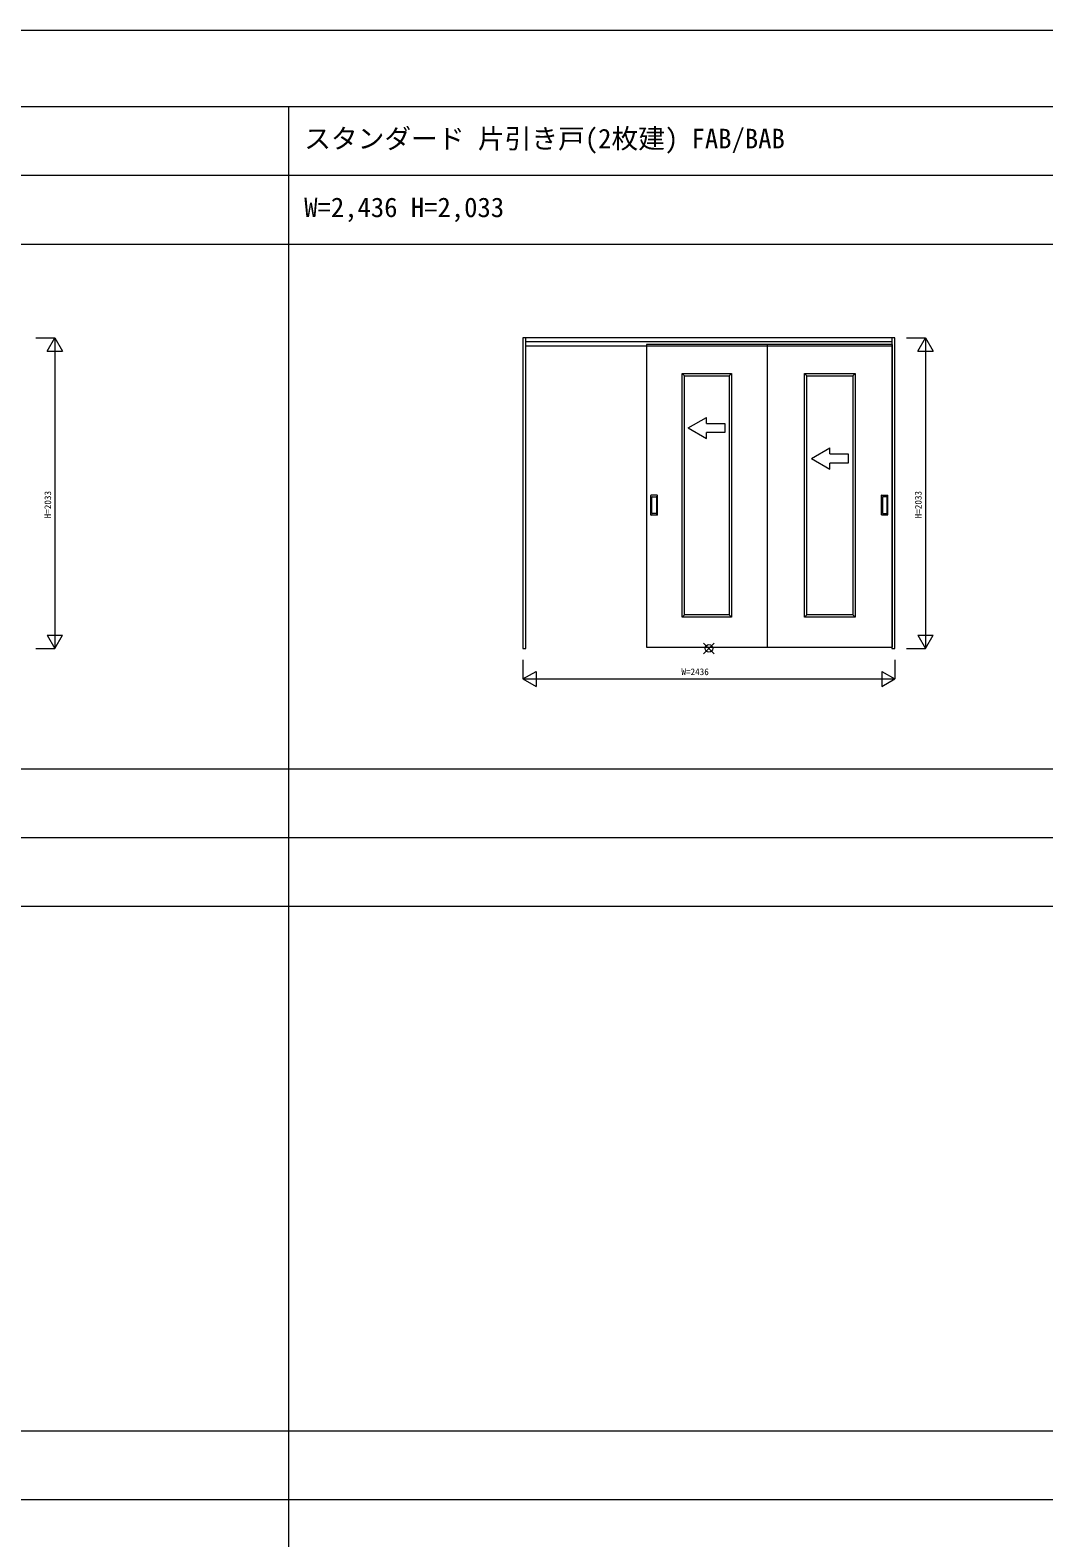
# Model space of a CAD drawing. Units: millimetres, scale not verified. Extents: x -14341 to 14341, y -10000 to 10000.
# Drawn here: x 1065 to 7703, y 130 to 10000 of the extents above; entities that cross this region are included whole.
import ezdxf
from ezdxf.enums import TextEntityAlignment as Align

# ---------------------------------------------------------------- set-up
doc = ezdxf.new("R2010")
doc.units = ezdxf.units.MM
doc.header["$LTSCALE"] = 50
doc.layers.add('0-0_0', color=7, linetype='Continuous')
for name, color, linetype, lineweight in [('0-1_YKK_F1', 7, 'Continuous', 18), ('0-2_YKK_A1', 4, 'Continuous', 18), ('0-3_YKK_N1', 2, 'Continuous', 18), ('0-6_YKK_IN', 1, 'Continuous', 18)]:
    doc.layers.add(name, color=color, linetype=linetype, lineweight=lineweight)
doc.styles.add('ＭＳ ゴシック', font='')
doc.styles.get('ＭＳ ゴシック').set_extended_font_data('MS Gothic')

msp = doc.modelspace()

# ---------------------------------------------------------------- linework, layer by layer
at = {"layer": '0-1_YKK_F1'}
for p, q in [((-14340.51, 10000), (14340.51, 10000)), ((-14340.51, 9500), (14159.49, 9500)), ((2759.49, -10000), (2759.49, 9500)), ((-14340.51, 9050), (14159.49, 9050)), ((-14340.51, 8600), (14159.49, 8600)), ((-14340.51, 5165), (14159.49, 5165)), ((-14340.51, 4715), (14159.49, 4715)), ((-14340.51, 4265), (14159.49, 4265)), ((-14340.51, 830), (14159.49, 830)), ((-14340.51, 380), (14159.49, 380))]:
    msp.add_line(p, q, dxfattribs=at)
at = {"layer": '0-2_YKK_A1'}
for p, q in [((4311.49, 7961.5), (6707.49, 7961.5)), ((4311.49, 7934.5), (6707.49, 7934.5)), ((6703.49, 7985.5), (4315.49, 7985.5)), ((6707.49, 7985.5), (6707.49, 5952.5)), ((6710.99, 5961.5), (6710.99, 7941.5)), ((5334.66, 7753), (5657.33, 7753)), ((5350.66, 7737), (5334.66, 7753)), ((5350.66, 7737), (5641.33, 7737)), ((5641.33, 7737), (5657.33, 7753)), ((5641.33, 7737), (5641.33, 6173)), ((5657.33, 7753), (5657.33, 6157)), ((6134.66, 7753), (6467.33, 7753)), ((6150.66, 7737), (6134.66, 7753)), ((6150.66, 7737), (6451.33, 7737)), ((6451.33, 7737), (6467.33, 7753)), ((6451.33, 7737), (6451.33, 6173)), ((6467.33, 7753), (6467.33, 6157)), ((5373.18, 7395.91), (5493.18, 7465.19)), ((5493.18, 7425.91), (5493.18, 7465.19)), ((5373.18, 7395.91), (5493.18, 7326.63)), ((5493.18, 7326.63), (5493.18, 7365.91)), ((6180.45, 7195.91), (6300.45, 7265.19)), ((6300.45, 7225.91), (6300.45, 7265.19)), ((6180.45, 7195.91), (6300.45, 7126.63)), ((6300.45, 7126.63), (6300.45, 7165.91)), ((5129.99, 6826.5), (5129.99, 6954.5)), ((5170.99, 6955.5), (5130.99, 6955.5)), ((5135.99, 6836.5), (5135.99, 6944.5)), ((5136.99, 6945.5), (5164.99, 6945.5)), ((5165.99, 6944.5), (5165.99, 6836.5)), ((5171.99, 6826.5), (5171.99, 6954.5)), ((6639.99, 6827), (6639.99, 6955)), ((6640.99, 6956), (6680.99, 6956)), ((6645.99, 6945), (6645.99, 6837)), ((6674.99, 6946), (6646.99, 6946)), ((6675.99, 6837), (6675.99, 6945)), ((6681.99, 6827), (6681.99, 6955)), ((5170.99, 6825.5), (5130.99, 6825.5)), ((5164.99, 6835.5), (5136.99, 6835.5)), ((6640.99, 6826), (6680.99, 6826)), ((6646.99, 6836), (6674.99, 6836)), ((5350.66, 6173), (5334.66, 6157)), ((5641.33, 6173), (5657.33, 6157)), ((6150.66, 6173), (6134.66, 6157)), ((6451.33, 6173), (6467.33, 6157)), ((5100.99, 5961.5), (5890.99, 5961.5)), ((5890.99, 5961.5), (6710.99, 5961.5))]:
    msp.add_line(p, q, dxfattribs=at)
for points in [[(4291.49, 5952.5), (4311.49, 5952.5), (4311.49, 7985.5)], [(4315.49, 7985.5), (4291.49, 7985.5), (4291.49, 5952.5)], [(5890.99, 7941.5), (5100.99, 7941.5), (5100.99, 5961.5)], [(6710.99, 7941.5), (5890.99, 7941.5), (5890.99, 5961.5)], [(6707.49, 5952.5), (6727.49, 5952.5), (6727.49, 7985.5), (6703.49, 7985.5)], [(5657.33, 6157), (5334.66, 6157), (5334.66, 7753)], [(5641.33, 6173), (5350.66, 6173), (5350.66, 7737)], [(6467.33, 6157), (6134.66, 6157), (6134.66, 7753)], [(6451.33, 6173), (6150.66, 6173), (6150.66, 7737)], [(5493.18, 7425.91), (5613.18, 7425.91), (5613.18, 7365.91), (5493.18, 7365.91)], [(6300.45, 7225.91), (6420.45, 7225.91), (6420.45, 7165.91), (6300.45, 7165.91)]]:
    msp.add_lwpolyline(points, dxfattribs=at)
for centre, start, end in [((5130.99, 6954.5), 90, 180), ((5136.99, 6944.5), 90, 180), ((5164.99, 6944.5), 0, 90), ((5170.99, 6954.5), 0, 90), ((6640.99, 6955), 90, 180), ((6646.99, 6945), 90, 180), ((6674.99, 6945), 360, 90), ((6680.99, 6955), 0, 90), ((5130.99, 6826.5), 180, 270), ((5136.99, 6836.5), 180, 270), ((5164.99, 6836.5), 270, 0), ((5170.99, 6826.5), 270, 0), ((6640.99, 6827), 180, 270), ((6646.99, 6837), 180, 270), ((6674.99, 6837), 270, 360), ((6680.99, 6827), 270, 0)]:
    msp.add_arc(centre, 1, start, end, dxfattribs=at)
at = {"layer": '0-3_YKK_N1'}
for p, q in [((1102.49, 7985.5), (1227.49, 7985.5)), ((1177.49, 7898.9), (1277.49, 7898.9)), ((1227.49, 7985.5), (1227.49, 5952.5)), ((6802.49, 7985.5), (6927.49, 7985.5)), ((6877.49, 7898.9), (6977.49, 7898.9)), ((6927.49, 7985.5), (6927.49, 5952.5)), ((1177.49, 6039.1), (1277.49, 6039.1)), ((6877.49, 6039.1), (6977.49, 6039.1)), ((1102.49, 5952.5), (1227.49, 5952.5)), ((6802.49, 5952.5), (6927.49, 5952.5)), ((6727.49, 5877.5), (6727.49, 5752.5)), ((4291.49, 5752.5), (4378.09, 5802.5)), ((4291.49, 5752.5), (4378.09, 5702.5)), ((4378.09, 5802.5), (4378.09, 5702.5)), ((6640.89, 5802.5), (6727.49, 5752.5))]:
    msp.add_line(p, q, dxfattribs=at)
for points in [[(1177.49, 7898.9), (1227.49, 7985.5), (1277.49, 7898.9)], [(6877.49, 7898.9), (6927.49, 7985.5), (6977.49, 7898.9)], [(1177.49, 6039.1), (1227.49, 5952.5), (1277.49, 6039.1)], [(6877.49, 6039.1), (6927.49, 5952.5), (6977.49, 6039.1)], [(4291.49, 5877.5), (4291.49, 5752.5), (6727.49, 5752.5)], [(6640.89, 5802.5), (6640.89, 5702.5), (6727.49, 5752.5)]]:
    msp.add_lwpolyline(points, dxfattribs=at)
at = {"layer": '0-6_YKK_IN'}
for p, q in [((5474.14, 5917.14), (5544.85, 5987.86)), ((5474.14, 5987.86), (5544.85, 5917.14))]:
    msp.add_line(p, q, dxfattribs=at)
msp.add_circle((5509.49, 5952.5), 25, dxfattribs=at)

# ---------------------------------------------------------------- texts
at = {"layer": '0-0_0', "style": 'ＭＳ ゴシック'}
for s, p in [('スタンダード 片引き戸(2枚建) FAB/BAB', (2859.49, 9187.5)), ('W=2,436 H=2,033', (2859.49, 8737.5))]:
    msp.add_text(s, height=128.3, dxfattribs=at).set_placement(p, align=Align.BOTTOM_LEFT)
at = {"layer": '0-3_YKK_N1', "color": 7, "style": 'ＭＳ ゴシック'}
for p in [(1215.49, 6804), (6915.49, 6804)]:
    msp.add_text('H=2033', height=43.99, rotation=90, dxfattribs=at).set_placement(p, align=Align.BOTTOM_LEFT)
msp.add_text('W=2436', height=43.99, dxfattribs=at).set_placement((5329.49, 5764.5), align=Align.BOTTOM_LEFT)

doc.saveas('drawing.dxf')
